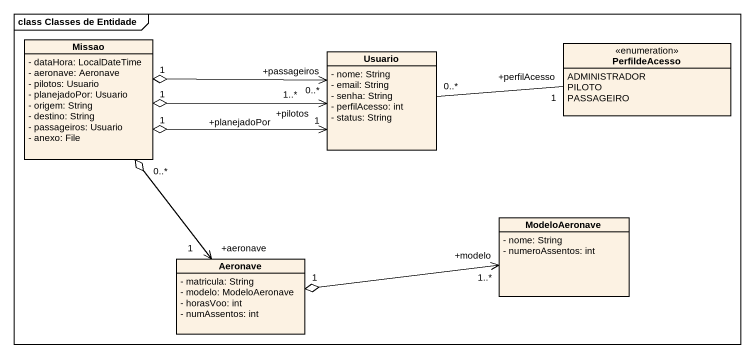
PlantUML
@startuml
mainframe class Classes de Entidade
hide circle
hide empty members
skinparam classAttributeIconSize 0
class Missao {
  - dataHora: LocalDateTime
  - aeronave: Aeronave
  - pilotos: Usuario
  - planejadoPor: Usuario
  - origem: String
  - destino: String
  - passageiros: Usuario
  - anexo: File
}
enum PerfildeAcesso {
  ADMINISTRADOR
  PILOTO
  PASSAGEIRO
}
class Usuario {
  - nome: String
  - email: String
  - senha: String
  - perfilAcesso: int
  - status: String
}
class ModeloAeronave {
  - nome: String
  - numeroAssentos: int
}
class Aeronave {
  - matricula: String
  - modelo: ModeloAeronave
  - horasVoo: int
  - numAssentos: int
}
Usuario "1" <-left-o "1" Missao : +planejadoPor
Usuario "+passageiros\n0..*" <-left-o "1" Missao
Usuario "+pilotos\n1..*" <-left-o "1" Missao
Usuario "0..*" -right- "+perfilAcesso\n1" PerfildeAcesso
ModeloAeronave "+modelo\n1..*" <-left-o "1" Aeronave
Aeronave "+aeronave\n1" <-up-o "0..*" Missao
@enduml
